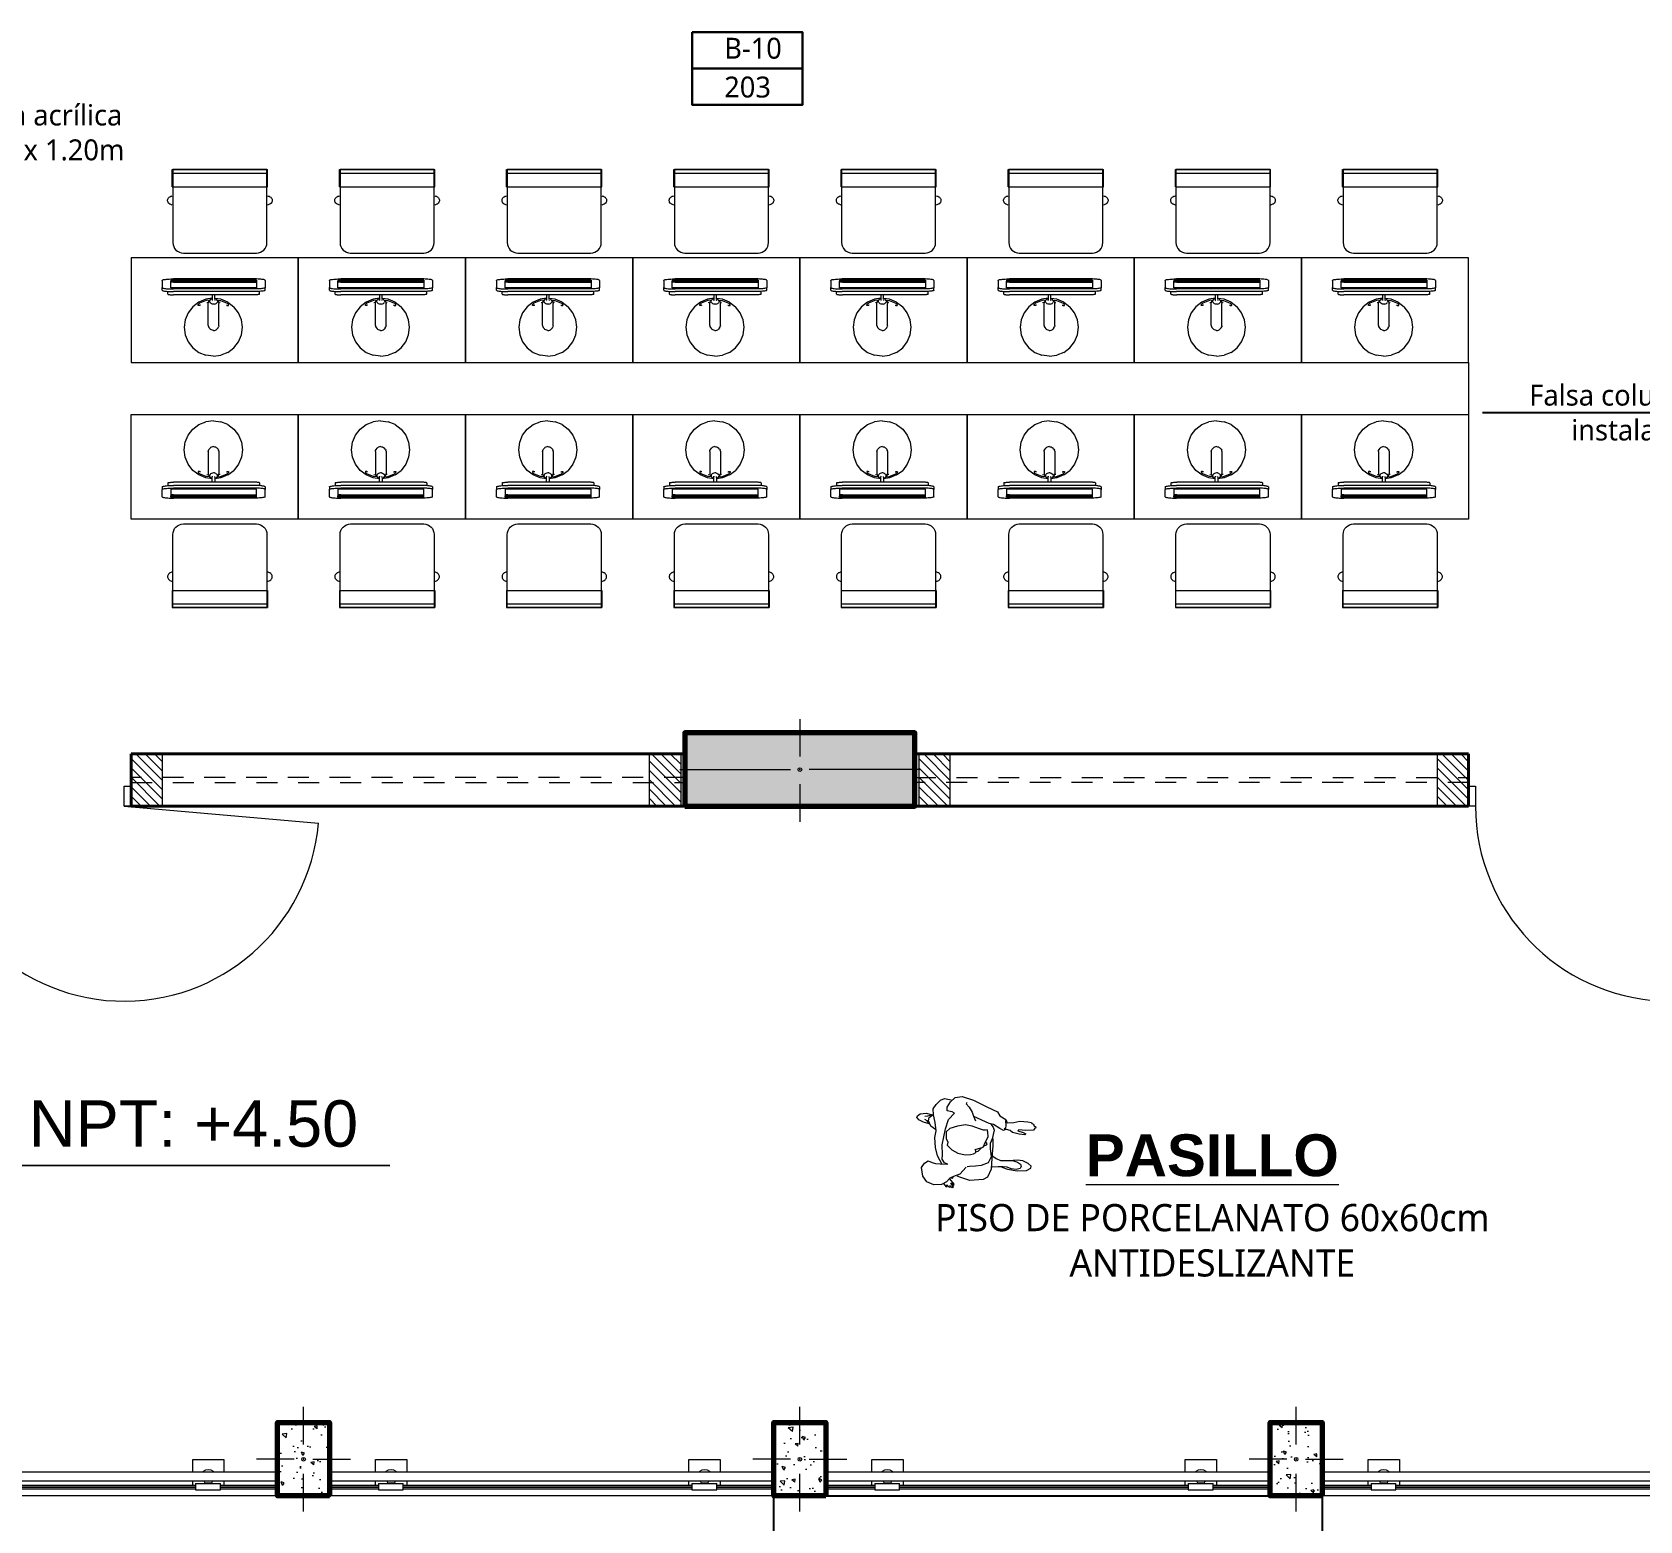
# Model space of a CAD drawing. Header units: metres. Extents: x 28 to 239, y -1 to 113.
# Drawn here: x 73.01 to 80.7, y 80.18 to 87.3 of the extents above; entities that cross this region are included whole.
import ezdxf
from ezdxf import colors
from ezdxf.entities.mleader import LeaderData, LeaderLine
from ezdxf.math import Vec2, Vec3

# ---------------------------------------------------------------- set-up
doc = ezdxf.new("R2010")
doc.units = ezdxf.units.M
doc.linetypes.add('DASHED2', pattern=[0.375, 0.25, -0.125])
for name, color, linetype, lineweight in [('05', 152, 'Continuous', 50), ('A-FLOR-HRAL', 11, 'Continuous', 9), ('COLUMNAS 50', 32, 'Continuous', 70), ('COLUMNETASSS', 211, 'Continuous', 20), ('Equipamiento SR', 23, 'Continuous', 0), ('GRAFO 0 BLANCO', 7, 'Continuous', 0), ('GRAFO01', 7, 'Continuous', 0), ('letras sr', 7, 'Continuous', 5), ('Muebles fijos El', 101, 'Continuous', 0), ('muro bajo', 191, 'Continuous', 40), ('PERSONAS', 8, 'Continuous', 0), ('Puertas El', 21, 'Continuous', 15), ('TEXTO 100', 7, 'Continuous', 20), ('texturas', 252, 'Continuous', 0), ('Vanos', 140, 'Continuous', 5)]:
    doc.layers.add(name, color=color, linetype=linetype, lineweight=lineweight)
doc.styles.add('Generales', font='trebuc.ttf', dxfattribs={"height": 0.1})
doc.styles.add('JOS', font='arial.ttf', dxfattribs={"height": 1})
doc.styles.add('Santa Rosa 1 50', font='trebuc.ttf')
pattern_1 = [(315, (-56.79581, -66.131333), (0.0224506403, 0.0224506403), [])]

# ---------------------------------------------------------------- blocks, each defined once
blk = doc.blocks.new('A$C5A0F33B4')
at = {"layer": 'Puertas El', "linetype": 'Continuous'}
blk.add_line((1.12, 1.16), (1.2176, 2.2757), dxfattribs=at)
at = {"layer": 'Puertas El', "linetype": 'ByBlock'}
for p, q in [((1.005, 1.16), (1.005, 1.2)), ((1.005, 1.2), (1.12, 1.2)), ((1.12, 1.2), (1.005, 1.2)), ((1.12, 1.16), (1.005, 1.16)), ((1.12, 1.2), (1.12, 1.16)), ((1.005, 0), (1.005, 0.04)), ((1.005, 0.04), (1.12, 0.04)), ((1.12, 0), (1.005, 0)), ((1.12, 0), (1.005, 0)), ((1.12, 0), (1.005, 0)), ((1.12, 0.04), (1.12, 0))]:
    blk.add_line(p, q, dxfattribs=at)
blk.add_arc((1.12, 1.16), 1.12, 270, 85, dxfattribs=at)
blk = doc.blocks.new('Columna 1.10 x0.30')
at = {"true_color": 0xc7c8ca}
h = blk.add_hatch(color=9, dxfattribs=at)
h.dxf.hatch_style = 1
h.paths.add_polyline_path([(-234.8493, 113.8066), (-235.9493, 113.8066), (-235.9493, 113.4566), (-234.8493, 113.4566)])
h.paths.add_polyline_path([(-235.3906, 113.6316, -1), (-235.408, 113.6316, -1)], flags=16)
at = {"layer": 'COLUMNAS 50', "color": 1, "linetype": 'Continuous', "lineweight": 5}
for p, q in [((-235.3993, 113.8732), (-235.3993, 113.6932)), ((-235.9743, 113.6316), (-235.4443, 113.6316)), ((-234.8243, 113.6316), (-235.3543, 113.6316)), ((-235.3993, 113.5616), (-235.3993, 113.3816))]:
    blk.add_line(p, q, dxfattribs=at)
at = {"layer": 'COLUMNAS 50', "linetype": 'Continuous'}
blk.add_lwpolyline([(-235.9493, 113.4566), (-234.8493, 113.4566), (-234.8493, 113.8066), (-235.9493, 113.8066)], close=True, dxfattribs=at)
at = {"layer": 'COLUMNAS 50', "color": 1, "linetype": 'Continuous', "lineweight": 5}
blk.add_circle((-235.3993, 113.6316), 0.00871, dxfattribs=at)
blk.add_point((-235.3993, 113.6316), dxfattribs=at)
blk = doc.blocks.new('columna pasillos')
at = {"layer": 'GRAFO 0 BLANCO'}
h = blk.add_hatch(dxfattribs=at)
h.set_pattern_fill('AR-CONC', color=256, scale=0.024, angle=-90)
h.set_pattern_definition([(320, (0, 0), (-0.015060515, -0.17214244), [0.018, -0.198]), (265, (0, 0), (0.18052611, 0.03330032), [0.0144, -0.1584]), (10.45144, (-0.00126, -0.01435), (0.1654656, -0.13884213), [0.01529765, -0.16827411]), (316.1842, (0.048, -7e-10), (-0.03972463, -0.25613792), [0.027, -0.297]), (6.63563, (0.0447, -0.02134), (0.23378846, -0.22431887), [0.02294648, -0.2524113]), (261.18416, (0.048, -7e-10), (0.23378846, -0.22431887), [0.0216, -0.2376]), (291, (0.036, -0.024), (-0.096628536, -0.14325769), [0.018, -0.198]), (236, (0.036, -0.024), (0.17403601, -0.05839568), [0.0144, -0.1584]), (341.45144, (0.02795, -0.03594), (0.07740747, -0.20165337), [0.01529765, -0.16827411]), (307.5, (0, 0), (0.079894525, -0.002918366), [0, -0.15648, 0, -0.1608, 0, -0.159]), (277.5, (0, 0), (0.09465881, -0.06313669), [0, -0.09168, 0, -0.15288, 0, -0.0606]), (237.5, (7e-10, 0.05352), (-0.005413171, -0.128117385), [0, -0.06, 0, -0.1872, 0, -0.2484]), (227.5, (1e-09, 0.07752), (0.024025194, -0.13996468), [0, -0.078, 0, -0.12432, 0, -0.1764])])
h.paths.add_polyline_path([(-235.5347, 35.024), (-235.7847, 35.024), (-235.7847, 34.674), (-235.5347, 34.674)])
h.paths.add_polyline_path([(-235.651, 34.849, -1), (-235.6684, 34.849, -1)], flags=16)
at = {"layer": 'COLUMNAS 50', "color": 1, "linetype": 'Continuous', "lineweight": 9}
for p, q in [((-235.6597, 35.099), (-235.6597, 34.919)), ((-235.7047, 34.849), (-235.8847, 34.849)), ((-235.6597, 34.779), (-235.6597, 34.599)), ((-235.6147, 34.849), (-235.4347, 34.849))]:
    blk.add_line(p, q, dxfattribs=at)
at = {"layer": 'COLUMNAS 50', "linetype": 'Continuous'}
blk.add_lwpolyline([(-235.7847, 35.024), (-235.5347, 35.024), (-235.5347, 34.674), (-235.7847, 34.674)], close=True, dxfattribs=at)
at = {"layer": 'COLUMNAS 50', "color": 1, "linetype": 'Continuous', "lineweight": 9}
blk.add_circle((-235.6597, 34.849), 0.00871, dxfattribs=at)
blk.add_point((-235.6597, 34.849), dxfattribs=at)
blk = doc.blocks.new('A$C0FE24BB8')
at = {"color": 0, "linetype": 'ByBlock'}
for points in [[(0.266, 0.1069), (0.2416, 0.069), (0.2117, 0.0541), (0.1968, 0.0432), (0.1818, 0.0242), (0.1601, 0.008), (0.1249, 0.0025), (0.0896, 0.0107), (0.0665, 0.0351), (0.0543, 0.0758), (0.0665, 0.0988), (0.0814, 0.111), (0.1018, 0.1069), (0.1181, 0.1042), (0.1411, 0.1056), (0.1778, 0.1097), (0.1601, 0.1137), (0.1479, 0.1286), (0.1452, 0.1503), (0.1384, 0.1964), (0.1425, 0.2751), (0.152, 0.3212), (0.1751, 0.3551), (0.1642, 0.3591), (0.1398, 0.3605), (0.1371, 0.3781), (0.1493, 0.4066), (0.1683, 0.4296), (0.2008, 0.4391), (0.2565, 0.4296), (0.3243, 0.4066), (0.3786, 0.389), (0.3922, 0.3713), (0.4234, 0.3578), (0.4316, 0.3442), (0.4628, 0.3496), (0.4913, 0.3605), (0.5293, 0.3619), (0.5469, 0.3605), (0.5496, 0.3564), (0.5578, 0.3537), (0.5618, 0.3456), (0.5686, 0.3442), (0.5713, 0.3388), (0.5659, 0.3361), (0.5618, 0.3252), (0.5238, 0.3198), (0.4913, 0.3171), (0.4872, 0.313), (0.5143, 0.3076), (0.5279, 0.3035), (0.5238, 0.2981), (0.4953, 0.2968), (0.4628, 0.3008), (0.4505, 0.309), (0.4329, 0.3117), (0.4275, 0.3103), (0.4193, 0.3049), (0.4003, 0.3117), (0.3678, 0.3266), (0.3461, 0.3293), (0.2687, 0.3524)], [(0.1506, 0.1042), (0.1235, 0.1422), (0.1086, 0.1802), (0.0991, 0.2263), (0.1004, 0.2588), (0.0909, 0.2981), (0.0774, 0.3334), (0.0719, 0.3619), (0.0828, 0.3835), (0.1004, 0.408), (0.1181, 0.4174), (0.1506, 0.4161)], [(0.228, 0.4134), (0.2253, 0.4066), (0.2416, 0.393), (0.2592, 0.3713), (0.2673, 0.3524), (0.2809, 0.332)], [(0.0624, 0.2886), (0.0339, 0.2927), (0.0109, 0.3008), (0, 0.3117), (0.0027, 0.3185), (0.0136, 0.3293), (0.0421, 0.3361), (0.0719, 0.332)], [(0.0665, 0.3307), (0.0502, 0.3225), (0.038, 0.3198)], [(0.0964, 0.2656), (0.0719, 0.2778), (0.057, 0.3008), (0.0584, 0.3171), (0.0733, 0.3334)], [(0.3556, 0.3266), (0.3678, 0.3144), (0.3746, 0.2995), (0.3705, 0.2574), (0.3651, 0.2344), (0.3678, 0.21), (0.3786, 0.172), (0.3678, 0.1422), (0.3366, 0.1246), (0.3094, 0.1178), (0.2809, 0.1124), (0.2714, 0.1097)], [(0.4221, 0.3537), (0.4275, 0.3307), (0.4275, 0.3171), (0.4221, 0.3117)], [(0.0584, 0.2941), (0.0516, 0.3008), (0.0394, 0.3049)], [(0.3732, 0.2602), (0.3786, 0.2263), (0.3827, 0.1666), (0.3868, 0.1137), (0.3746, 0.073), (0.3556, 0.0595), (0.2918, 0.0459), (0.2483, 0.0541), (0.2293, 0.0581)], [(0.337, 0.218), (0.3373, 0.219), (0.3486, 0.2255), (0.3501, 0.2303), (0.3461, 0.2344), (0.3424, 0.2364)], [(0.3026, 0.1862), (0.3129, 0.1903), (0.3201, 0.1995), (0.3258, 0.2088)], [(0.3854, 0.1761), (0.4031, 0.1666), (0.4248, 0.1612), (0.4533, 0.1639), (0.4818, 0.168), (0.5062, 0.1639), (0.5225, 0.1558), (0.5265, 0.1463), (0.5225, 0.1354), (0.5048, 0.1286), (0.4804, 0.1273), (0.46, 0.1327), (0.441, 0.1327), (0.418, 0.1286), (0.3895, 0.1232)], [(0.4356, 0.13), (0.4628, 0.1246), (0.5103, 0.1219), (0.5537, 0.13), (0.574, 0.1436), (0.574, 0.1544), (0.5578, 0.1652), (0.5306, 0.1734), (0.5048, 0.1734), (0.4845, 0.1693)], [(0.1694, 0.0136), (0.1836, 0), (0.1895, 0.0024), (0.1859, 0.01), (0.1989, 0), (0.2042, 0.0029), (0.2013, 0.0094), (0.2137, 0.0006), (0.219, 0.0035), (0.2042, 0.0218), (0.2201, 0.0136), (0.2201, 0.0189), (0.1965, 0.0407)], [(0.2013, 0.0466), (0.2089, 0.0448), (0.2107, 0.0483), (0.2078, 0.0513)]]:
    blk.add_lwpolyline(points, dxfattribs=at)
blk.add_lwpolyline([(0.2972, 0.1964), (0.3338, 0.2127), (0.342, 0.2398), (0.3501, 0.2642), (0.3461, 0.2873), (0.342, 0.2968), (0.3338, 0.2954), (0.3243, 0.2941), (0.304, 0.2968), (0.2687, 0.3049), (0.2348, 0.3063), (0.1981, 0.2954), (0.1642, 0.2791), (0.1479, 0.2615), (0.1533, 0.2303), (0.1628, 0.2127), (0.1615, 0.1978), (0.1873, 0.1802), (0.2171, 0.168), (0.2538, 0.1652), (0.2782, 0.1693), (0.2931, 0.1747), (0.3026, 0.1829), (0.3013, 0.1897)], close=True, dxfattribs=at)
blk = doc.blocks.new('A$C313A4E3A')
at = {"rotation": 270}
blk.add_blockref('A$C0FE24BB8', (0, 0.574), dxfattribs=at)
blk = doc.blocks.new('Barandilla - 50 x 12mm-V17-Nivel 2')
at = {"layer": 'A-FLOR-HRAL'}
for p, q in [((-26.7, 93), (-88, 93)), ((-88, 93), (-88, 18.2)), ((34.1, 93), (13.2, 93)), ((27, 79.4), (57, 79.4)), ((27, 79.4), (27, -39.6)), ((57, 79.4), (57, -39.6)), ((-88, 18.2), (-88, -56.6)), ((24.9, 2.6), (25.1, 33.6)), ((-88, -56.6), (-26.7, -56.6)), ((13.2, -56.6), (34.1, -56.6)), ((57, -39.6), (27, -39.6))]:
    blk.add_line(p, q, dxfattribs=at)
for centre, radius, start, end in [((-0.6, 18.2), 39.4, 144.03454, 215.40425), ((-19.3, -77.8), 119.9, 93.54236, 96.31867), ((-18.3, 114.4), 119.9, 285.37611, 291.1568), ((-19.3, -77.8), 119.9, 68.28199, 74.15247), ((-18.3, 114.4), 119.9, 263.12012, 266.01122)]:
    blk.add_arc(centre, radius, start, end, dxfattribs=at)
blk = doc.blocks.new('Barandilla - 50 x 12mm-V18-Nivel 2')
at = {"layer": 'A-FLOR-HRAL'}
for p, q in [((-26.8, 93), (-88, 93)), ((-88, 93), (-88, 18.2)), ((34.1, 93), (13.1, 93)), ((27, 79.4), (57, 79.4)), ((27, 79.4), (27, -39.6)), ((57, 79.4), (57, -39.6)), ((-88, 18.2), (-88, -56.6)), ((24.9, 2.6), (25.1, 33.6)), ((-88, -56.6), (-26.8, -56.6)), ((13.1, -56.6), (34.1, -56.6)), ((57, -39.6), (27, -39.6))]:
    blk.add_line(p, q, dxfattribs=at)
for centre, radius, start, end in [((-0.6, 18.2), 39.4, 144.03454, 215.40425), ((-19.3, -77.8), 119.9, 93.58403, 96.31867), ((-19.3, -77.8), 119.9, 68.28199, 74.20794), ((-18.3, 114.4), 119.9, 285.32666, 291.1568), ((-18.3, 114.4), 119.9, 263.12012, 265.9625)]:
    blk.add_arc(centre, radius, start, end, dxfattribs=at)
blk = doc.blocks.new('Barandilla - Barandilla-558475-Nivel 2')
at = {"layer": 'A-FLOR-HRAL'}
for p, q in [((64372.7, 72178.7), (62247.7, 72178.7)), ((62247.7, 72138.7), (64372.7, 72138.7)), ((62247.7, 72117.8), (62480.8, 72117.8)), ((62247.7, 72109.8), (62480.8, 72109.8)), ((62247.7, 72108.3), (62480.8, 72108.3)), ((62247.7, 72100.3), (62480.8, 72100.3)), ((62599.8, 72117.8), (63980.8, 72117.8)), ((62599.8, 72109.8), (63980.8, 72109.8)), ((62599.8, 72108.3), (63980.8, 72108.3)), ((62599.8, 72100.3), (63980.8, 72100.3)), ((64099.8, 72117.8), (64372.7, 72117.8)), ((64099.8, 72109.8), (64372.7, 72109.8)), ((64099.8, 72108.3), (64372.7, 72108.3)), ((64099.8, 72100.3), (64372.7, 72100.3))]:
    blk.add_line(p, q, dxfattribs=at)
at = {"extrusion": (0, 0, -1), "zscale": -1, "rotation": 270.0000000000002}
for name, p in [('Barandilla - 50 x 12mm-V17-Nivel 2', (-62560.2, 72151.9)), ('Barandilla - 50 x 12mm-V18-Nivel 2', (-64060.2, 72151.9))]:
    blk.add_blockref(name, p, dxfattribs=at)
blk = doc.blocks.new('Barandilla - 50 x 12mm-V13-Nivel 2')
at = {"layer": 'A-FLOR-HRAL'}
for p, q in [((-26.7, 93), (-88, 93)), ((-88, 93), (-88, 18.2)), ((34.1, 93), (13.2, 93)), ((27, 79.4), (57, 79.4)), ((27, 79.4), (27, -39.6)), ((57, 79.4), (57, -39.6)), ((-88, 18.2), (-88, -56.6)), ((24.9, 2.6), (25.1, 33.6)), ((-88, -56.6), (-26.7, -56.6)), ((13.2, -56.6), (34.1, -56.6)), ((57, -39.6), (27, -39.6))]:
    blk.add_line(p, q, dxfattribs=at)
for centre, radius, start, end in [((-0.6, 18.2), 39.4, 144.03454, 215.40425), ((-19.3, -77.8), 119.9, 93.54236, 96.31867), ((-18.3, 114.4), 119.9, 285.37611, 291.1568), ((-19.3, -77.8), 119.9, 68.28199, 74.15247), ((-18.3, 114.4), 119.9, 263.12012, 266.01122)]:
    blk.add_arc(centre, radius, start, end, dxfattribs=at)
blk = doc.blocks.new('Barandilla - 50 x 12mm-V14-Nivel 2')
at = {"layer": 'A-FLOR-HRAL'}
for p, q in [((-26.8, 93), (-88, 93)), ((-88, 93), (-88, 18.2)), ((34.1, 93), (13.1, 93)), ((27, 79.4), (57, 79.4)), ((27, 79.4), (27, -39.6)), ((57, 79.4), (57, -39.6)), ((-88, 18.2), (-88, -56.6)), ((24.9, 2.6), (25.1, 33.6)), ((-88, -56.6), (-26.8, -56.6)), ((13.1, -56.6), (34.1, -56.6)), ((57, -39.6), (27, -39.6))]:
    blk.add_line(p, q, dxfattribs=at)
for centre, radius, start, end in [((-0.6, 18.2), 39.4, 144.03454, 215.40425), ((-19.3, -77.8), 119.9, 93.58403, 96.31867), ((-19.3, -77.8), 119.9, 68.28199, 74.20794), ((-18.3, 114.4), 119.9, 285.32666, 291.1568), ((-18.3, 114.4), 119.9, 263.12012, 265.9625)]:
    blk.add_arc(centre, radius, start, end, dxfattribs=at)
blk = doc.blocks.new('Barandilla - Barandilla-558557-Nivel 2')
at = {"layer": 'A-FLOR-HRAL'}
for p, q in [((66747.7, 72178.7), (64622.7, 72178.7)), ((64622.7, 72138.7), (66747.7, 72138.7)), ((64622.7, 72117.8), (64855.8, 72117.8)), ((64622.7, 72109.8), (64855.8, 72109.8)), ((64622.7, 72108.3), (64855.8, 72108.3)), ((64622.7, 72100.3), (64855.8, 72100.3)), ((64974.8, 72117.8), (66355.8, 72117.8)), ((64974.8, 72109.8), (66355.8, 72109.8)), ((64974.8, 72108.3), (66355.8, 72108.3)), ((64974.8, 72100.3), (66355.8, 72100.3)), ((66474.8, 72117.8), (66747.7, 72117.8)), ((66474.8, 72109.8), (66747.7, 72109.8)), ((66474.8, 72108.3), (66747.7, 72108.3)), ((66474.8, 72100.3), (66747.7, 72100.3))]:
    blk.add_line(p, q, dxfattribs=at)
at = {"extrusion": (0, 0, -1), "zscale": -1, "rotation": 270.0000000000002}
for name, p in [('Barandilla - 50 x 12mm-V13-Nivel 2', (-64935.2, 72151.9)), ('Barandilla - 50 x 12mm-V14-Nivel 2', (-66435.2, 72151.9))]:
    blk.add_blockref(name, p, dxfattribs=at)
blk = doc.blocks.new('Barandilla - Barandilla-558640-Nivel 2')
at = {"layer": 'A-FLOR-HRAL'}
for p, q in [((69122.7, 72178.7), (66997.7, 72178.7)), ((66997.7, 72138.7), (69122.7, 72138.7)), ((66997.7, 72117.8), (67230.8, 72117.8)), ((66997.7, 72109.8), (67230.8, 72109.8)), ((66997.7, 72108.3), (67230.8, 72108.3)), ((66997.7, 72100.3), (67230.8, 72100.3)), ((67349.8, 72117.8), (68730.8, 72117.8)), ((67349.8, 72109.8), (68730.8, 72109.8)), ((67349.8, 72108.3), (68730.8, 72108.3)), ((67349.8, 72100.3), (68730.8, 72100.3)), ((68849.8, 72117.8), (69122.7, 72117.8)), ((68849.8, 72109.8), (69122.7, 72109.8)), ((68849.8, 72108.3), (69122.7, 72108.3)), ((68849.8, 72100.3), (69122.7, 72100.3))]:
    blk.add_line(p, q, dxfattribs=at)
at = {"extrusion": (0, 0, -1), "zscale": -1, "rotation": 270.0000000000002}
for name, p in [('Barandilla - 50 x 12mm-V13-Nivel 2', (-67310.2, 72151.9)), ('Barandilla - 50 x 12mm-V14-Nivel 2', (-68810.2, 72151.9))]:
    blk.add_blockref(name, p, dxfattribs=at)
blk = doc.blocks.new('Barandilla - Barandilla-558708-Nivel 2')
at = {"layer": 'A-FLOR-HRAL'}
for p, q in [((71497.7, 72178.7), (69372.7, 72178.7)), ((69372.7, 72138.7), (71497.7, 72138.7)), ((69372.7, 72117.8), (69605.8, 72117.8)), ((69372.7, 72109.8), (69605.8, 72109.8)), ((69372.7, 72108.3), (69605.8, 72108.3)), ((69372.7, 72100.3), (69605.8, 72100.3)), ((69724.8, 72117.8), (71105.8, 72117.8)), ((69724.8, 72109.8), (71105.8, 72109.8)), ((69724.8, 72108.3), (71105.8, 72108.3)), ((69724.8, 72100.3), (71105.8, 72100.3)), ((71224.8, 72117.8), (71497.7, 72117.8)), ((71224.8, 72109.8), (71497.7, 72109.8)), ((71224.8, 72108.3), (71497.7, 72108.3)), ((71224.8, 72100.3), (71497.7, 72100.3))]:
    blk.add_line(p, q, dxfattribs=at)
at = {"extrusion": (0, 0, -1), "zscale": -1, "rotation": 270.0000000000002}
for name, p in [('Barandilla - 50 x 12mm-V17-Nivel 2', (-69685.2, 72151.9)), ('Barandilla - 50 x 12mm-V18-Nivel 2', (-71185.2, 72151.9))]:
    blk.add_blockref(name, p, dxfattribs=at)
blk = doc.blocks.new('A$C25F65E93')
at = {"layer": 'Equipamiento SR', "linetype": 'Continuous'}
for p, q in [((0.018, 0.4782), (0, 0.4782)), ((0, 0.0222), (0, 0.4782)), ((0.0824, 0.4782), (0.018, 0.4782)), ((0.018, 0.0222), (0.018, 0.4782)), ((0.0824, 0.0222), (0.0824, 0.4782)), ((0.1264, 0.4782), (0.1269, 0.4816)), ((0.1269, 0.4816), (0.1282, 0.4858)), ((0.1282, 0.4858), (0.1301, 0.4896)), ((0.1301, 0.4896), (0.1325, 0.493)), ((0.1325, 0.493), (0.1354, 0.4959)), ((0.1354, 0.4959), (0.1387, 0.4981)), ((0.1387, 0.4981), (0.1423, 0.4996)), ((0.1423, 0.4996), (0.146, 0.5004)), ((0.146, 0.5004), (0.1498, 0.5004)), ((0.1498, 0.5004), (0.1536, 0.4996)), ((0.1536, 0.4996), (0.1571, 0.4981)), ((0.1571, 0.4981), (0.1604, 0.4959)), ((0.1604, 0.4959), (0.1633, 0.493)), ((0.1633, 0.493), (0.1658, 0.4896)), ((0.1658, 0.4896), (0.1667, 0.4877)), ((0.1667, 0.4877), (0.1714, 0.4782)), ((0.018, 0.0222), (0, 0.0222)), ((0.0824, 0.0222), (0.018, 0.0222)), ((0.1269, 0.0187), (0.1264, 0.0222)), ((0.1282, 0.0146), (0.1269, 0.0187)), ((0.1301, 0.0107), (0.1282, 0.0146)), ((0.1325, 0.0073), (0.1301, 0.0107)), ((0.1354, 0.0045), (0.1325, 0.0073)), ((0.1387, 0.0023), (0.1354, 0.0045)), ((0.1423, 0.0008), (0.1387, 0.0023)), ((0.146, 0), (0.1423, 0.0008)), ((0.1536, 0.0008), (0.1498, 0)), ((0.1571, 0.0023), (0.1536, 0.0008)), ((0.1604, 0.0045), (0.1571, 0.0023)), ((0.1633, 0.0073), (0.1604, 0.0045)), ((0.1658, 0.0107), (0.1633, 0.0073)), ((0.1667, 0.0127), (0.1658, 0.0107)), ((0.1714, 0.0222), (0.1667, 0.0127)), ((0.1498, 0), (0.146, 0))]:
    blk.add_line(p, q, dxfattribs=at)
blk.add_lwpolyline([(0, 0.0252), (0.35, 0.0252, 0.414214), (0.4, 0.0752), (0.4, 0.4252, 0.414214), (0.35, 0.4752), (0, 0.4752), (0, 0.0252)], format="xyb", dxfattribs=at)
blk = doc.blocks.new('A$C34F338A5')
at = {"layer": 'Muebles fijos El'}
for p, q in [((0.3401, 0.6205), (0.3396, 0.6144)), ((0.3407, 0.6261), (0.3401, 0.6205)), ((0.3414, 0.631), (0.3407, 0.6261)), ((0.3422, 0.6351), (0.3414, 0.631)), ((0.343, 0.6382), (0.3422, 0.6351)), ((0.3439, 0.6404), (0.343, 0.6382)), ((0.3448, 0.6416), (0.3439, 0.6404)), ((0.3456, 0.6418), (0.3448, 0.6416)), ((0.3456, 0.6418), (0.3581, 0.6418)), ((0.3527, 0.6205), (0.3521, 0.6143)), ((0.3533, 0.6261), (0.3527, 0.6205)), ((0.354, 0.631), (0.3533, 0.6261)), ((0.3547, 0.6351), (0.354, 0.631)), ((0.3556, 0.6382), (0.3547, 0.6351)), ((0.3565, 0.6404), (0.3556, 0.6382)), ((0.3574, 0.6416), (0.3565, 0.6404)), ((0.3581, 0.6418), (0.3574, 0.6416)), ((0.3925, 0.6418), (0.3581, 0.6418)), ((0.3925, 0.6418), (0.3932, 0.6416)), ((0.3932, 0.6416), (0.3941, 0.6404)), ((0.3941, 0.6404), (0.395, 0.6382)), ((0.395, 0.6382), (0.3959, 0.6351)), ((0.3959, 0.6351), (0.3966, 0.631)), ((0.3966, 0.631), (0.3973, 0.6261)), ((0.3973, 0.6261), (0.398, 0.6205)), ((0.398, 0.6205), (0.3985, 0.6143)), ((0.3234, 0.5906), (0.3233, 0.587)), ((0.3233, 0.587), (0.3233, 0.4006)), ((0.3236, 0.5976), (0.3234, 0.5942)), ((0.3234, 0.5942), (0.3234, 0.5906)), ((0.3238, 0.6009), (0.3236, 0.5976)), ((0.324, 0.604), (0.3238, 0.6009)), ((0.3243, 0.6067), (0.324, 0.604)), ((0.3246, 0.6091), (0.3243, 0.6067)), ((0.325, 0.6111), (0.3246, 0.6091)), ((0.3254, 0.6126), (0.325, 0.6111)), ((0.3259, 0.6137), (0.3254, 0.6126)), ((0.3263, 0.6143), (0.3259, 0.6137)), ((0.3268, 0.6144), (0.3263, 0.6143)), ((0.3268, 0.6144), (0.3396, 0.6144)), ((0.3389, 0.6004), (0.3388, 0.5931)), ((0.3388, 0.5931), (0.3388, 0.5873)), ((0.3388, 0.5873), (0.3388, 0.203)), ((0.3392, 0.6075), (0.3389, 0.6004)), ((0.3396, 0.6143), (0.3392, 0.6075)), ((0.3396, 0.6144), (0.3396, 0.6143)), ((0.3515, 0.6004), (0.3513, 0.5931)), ((0.3513, 0.5931), (0.3513, 0.5873)), ((0.3513, 0.5873), (0.3513, 0.203)), ((0.3518, 0.6075), (0.3515, 0.6004)), ((0.3521, 0.6143), (0.3518, 0.6075)), ((0.3565, 0.6007), (0.3565, 0.1896)), ((0.3829, 0.6007), (0.3565, 0.6007)), ((0.3831, 0.5976), (0.3829, 0.6007)), ((0.3866, 0.6007), (0.3829, 0.6007)), ((0.3832, 0.5942), (0.3831, 0.5976)), ((0.3833, 0.5906), (0.3832, 0.5942)), ((0.3833, 0.587), (0.3833, 0.5906)), ((0.3833, 0.2033), (0.3833, 0.587)), ((0.3866, 0.6007), (0.3866, 0.6004)), ((0.3879, 0.6007), (0.3866, 0.6007)), ((0.3866, 0.6004), (0.3867, 0.5931)), ((0.3867, 0.5931), (0.3867, 0.5873)), ((0.3867, 0.5873), (0.3867, 0.203)), ((0.3942, 0.6007), (0.3879, 0.6007)), ((0.3879, 0.6007), (0.3879, 0.1896)), ((0.3942, 0.6007), (0.3942, 0.1896)), ((0.3985, 0.6143), (0.3989, 0.6075)), ((0.3989, 0.6075), (0.3991, 0.6004)), ((0.3991, 0.6004), (0.3993, 0.5931)), ((0.3993, 0.5931), (0.3993, 0.5873)), ((0.3993, 0.5873), (0.3993, 0.203)), ((0.0477, 0.4632), (0.0338, 0.4297)), ((0.0477, 0.4632), (0.0698, 0.492)), ((0.0698, 0.492), (0.0986, 0.5141)), ((0.0986, 0.5141), (0.1322, 0.528)), ((0.1322, 0.528), (0.1682, 0.5328)), ((0.1682, 0.5328), (0.2042, 0.528)), ((0.2042, 0.528), (0.2377, 0.5141)), ((0.2377, 0.5141), (0.2665, 0.492)), ((0.2887, 0.4632), (0.2665, 0.492)), ((0.2719, 0.4641), (0.272, 0.4649)), ((0.2719, 0.4632), (0.2719, 0.4641)), ((0.2719, 0.4622), (0.2719, 0.4632)), ((0.2721, 0.4611), (0.2719, 0.4622)), ((0.272, 0.4649), (0.2723, 0.4655)), ((0.2723, 0.4655), (0.2727, 0.466)), ((0.2727, 0.466), (0.2732, 0.4664)), ((0.2732, 0.4664), (0.2737, 0.4666)), ((0.2737, 0.4666), (0.2744, 0.4666)), ((0.2744, 0.4666), (0.2751, 0.4665)), ((0.2751, 0.4665), (0.2759, 0.4663)), ((0.2759, 0.4663), (0.2768, 0.4658)), ((0.2768, 0.4658), (0.2777, 0.4653)), ((0.2777, 0.4653), (0.2786, 0.4646)), ((0.2786, 0.4646), (0.2795, 0.4637)), ((0.2795, 0.4637), (0.2804, 0.4628)), ((0.2804, 0.4628), (0.2812, 0.4617)), ((0.2812, 0.4617), (0.282, 0.4606)), ((0.2887, 0.4632), (0.3026, 0.4297)), ((0.0291, 0.3937), (0.0338, 0.4297)), ((0.0291, 0.3937), (0.0338, 0.3576)), ((0.1531, 0.3936), (0.1534, 0.3985)), ((0.1531, 0.3936), (0.1537, 0.3887)), ((0.1534, 0.3985), (0.1546, 0.4032)), ((0.1537, 0.3887), (0.1551, 0.3842)), ((0.1546, 0.4032), (0.1566, 0.4072)), ((0.1566, 0.4072), (0.1593, 0.4104)), ((0.1659, 0.4158), (0.1593, 0.4104)), ((0.1659, 0.4158), (0.1701, 0.4186)), ((0.1748, 0.4197), (0.1701, 0.4186)), ((0.1748, 0.4197), (0.2825, 0.4197)), ((0.2725, 0.4599), (0.2721, 0.4611)), ((0.2729, 0.4587), (0.2725, 0.4599)), ((0.2734, 0.4575), (0.2729, 0.4587)), ((0.274, 0.4563), (0.2734, 0.4575)), ((0.2744, 0.4556), (0.274, 0.4563)), ((0.2791, 0.3985), (0.2788, 0.3936)), ((0.2788, 0.3936), (0.2794, 0.3887)), ((0.2791, 0.3985), (0.2803, 0.4032)), ((0.2794, 0.3887), (0.2809, 0.3842)), ((0.2803, 0.4032), (0.2824, 0.4072)), ((0.2816, 0.4609), (0.2825, 0.4597)), ((0.282, 0.4606), (0.2828, 0.4595)), ((0.2824, 0.4072), (0.2851, 0.4104)), ((0.2872, 0.4191), (0.2825, 0.4197)), ((0.2957, 0.4278), (0.2828, 0.4595)), ((0.2851, 0.4104), (0.2882, 0.4125)), ((0.287, 0.4255), (0.2879, 0.4187)), ((0.2916, 0.4168), (0.2872, 0.4191)), ((0.2917, 0.4133), (0.2882, 0.4125)), ((0.2916, 0.4168), (0.2985, 0.4111)), ((0.2952, 0.4128), (0.2917, 0.4133)), ((0.2969, 0.3881), (0.2947, 0.3888)), ((0.2947, 0.3888), (0.2958, 0.3883)), ((0.2952, 0.4128), (0.2985, 0.4111)), ((0.2978, 0.4117), (0.2957, 0.4278)), ((0.2958, 0.3883), (0.2969, 0.3881)), ((0.2985, 0.3999), (0.2965, 0.4005)), ((0.2977, 0.4004), (0.2965, 0.4005)), ((0.2985, 0.3999), (0.2977, 0.4004)), ((0.2985, 0.4111), (0.3013, 0.4083)), ((0.3048, 0.388), (0.2994, 0.388)), ((0.3002, 0.4006), (0.3048, 0.4006)), ((0.3036, 0.4045), (0.3013, 0.4083)), ((0.3021, 0.3814), (0.3041, 0.3855)), ((0.3026, 0.4297), (0.3064, 0.4006)), ((0.3066, 0.388), (0.3026, 0.3576)), ((0.3036, 0.4045), (0.3048, 0.4006)), ((0.3041, 0.3855), (0.3048, 0.388)), ((0.3048, 0.4006), (0.3064, 0.4006)), ((0.3066, 0.388), (0.3048, 0.388)), ((0.3064, 0.4006), (0.3233, 0.4006)), ((0.3233, 0.388), (0.3066, 0.388)), ((0.3233, 0.4006), (0.3233, 0.388)), ((0.3233, 0.388), (0.3233, 0.2033)), ((0.0477, 0.3241), (0.0338, 0.3576)), ((0.0698, 0.2953), (0.0477, 0.3241)), ((0.1551, 0.3842), (0.1574, 0.3804)), ((0.1574, 0.3804), (0.1603, 0.3775)), ((0.1671, 0.3718), (0.1603, 0.3775)), ((0.1715, 0.3695), (0.1671, 0.3718)), ((0.1762, 0.3689), (0.1715, 0.3695)), ((0.1762, 0.3689), (0.284, 0.3689)), ((0.2887, 0.3241), (0.2665, 0.2953)), ((0.2721, 0.3262), (0.2719, 0.3251)), ((0.2719, 0.3251), (0.2719, 0.3241)), ((0.2719, 0.3241), (0.2719, 0.3232)), ((0.2719, 0.3232), (0.272, 0.3225)), ((0.272, 0.3225), (0.2723, 0.3218)), ((0.2725, 0.3274), (0.2721, 0.3262)), ((0.2723, 0.3218), (0.2727, 0.3213)), ((0.2729, 0.3286), (0.2725, 0.3274)), ((0.2727, 0.3213), (0.2732, 0.3209)), ((0.2734, 0.3298), (0.2729, 0.3286)), ((0.2732, 0.3209), (0.2737, 0.3207)), ((0.274, 0.331), (0.2734, 0.3298)), ((0.2737, 0.3207), (0.2744, 0.3207)), ((0.2744, 0.3317), (0.274, 0.331)), ((0.2744, 0.3207), (0.2751, 0.3208)), ((0.2751, 0.3208), (0.2759, 0.3211)), ((0.2759, 0.3211), (0.2768, 0.3215)), ((0.2768, 0.3215), (0.2777, 0.322)), ((0.2777, 0.322), (0.2786, 0.3228)), ((0.2786, 0.3228), (0.2795, 0.3236)), ((0.2795, 0.3236), (0.2804, 0.3245)), ((0.2804, 0.3245), (0.2812, 0.3256)), ((0.2809, 0.3842), (0.2831, 0.3804)), ((0.2812, 0.3256), (0.282, 0.3267)), ((0.282, 0.3267), (0.2828, 0.3278)), ((0.2957, 0.3595), (0.2828, 0.3278)), ((0.2831, 0.3804), (0.286, 0.3775)), ((0.284, 0.3689), (0.2886, 0.3701)), ((0.286, 0.3775), (0.2893, 0.3758)), ((0.287, 0.3618), (0.2881, 0.3699)), ((0.2886, 0.3701), (0.2928, 0.3728)), ((0.3026, 0.3576), (0.2887, 0.3241)), ((0.2893, 0.3758), (0.2928, 0.3753)), ((0.2994, 0.3783), (0.2928, 0.3728)), ((0.2928, 0.3753), (0.2962, 0.3762)), ((0.298, 0.3771), (0.2957, 0.3595)), ((0.2962, 0.3762), (0.2994, 0.3783)), ((0.2994, 0.3783), (0.3021, 0.3814)), ((0.0986, 0.2732), (0.0698, 0.2953)), ((0.1322, 0.2593), (0.0986, 0.2732)), ((0.1682, 0.2545), (0.1322, 0.2593)), ((0.2042, 0.2593), (0.1682, 0.2545)), ((0.2377, 0.2732), (0.2042, 0.2593)), ((0.2665, 0.2953), (0.2377, 0.2732)), ((0.3234, 0.1997), (0.3233, 0.2033)), ((0.3234, 0.1961), (0.3234, 0.1997)), ((0.3236, 0.1926), (0.3234, 0.1961)), ((0.3238, 0.1894), (0.3236, 0.1926)), ((0.324, 0.1863), (0.3238, 0.1894)), ((0.3243, 0.1836), (0.324, 0.1863)), ((0.3246, 0.1812), (0.3243, 0.1836)), ((0.325, 0.1792), (0.3246, 0.1812)), ((0.3254, 0.1777), (0.325, 0.1792)), ((0.3259, 0.1766), (0.3254, 0.1777)), ((0.3263, 0.176), (0.3259, 0.1766)), ((0.3268, 0.1759), (0.3263, 0.176)), ((0.3268, 0.1759), (0.3396, 0.1759)), ((0.3388, 0.1972), (0.3388, 0.203)), ((0.3389, 0.1898), (0.3388, 0.1972)), ((0.3392, 0.1827), (0.3389, 0.1898)), ((0.3396, 0.176), (0.3392, 0.1827)), ((0.3396, 0.1759), (0.3396, 0.176)), ((0.3401, 0.1698), (0.3396, 0.1759)), ((0.3407, 0.1642), (0.3401, 0.1698)), ((0.3414, 0.1593), (0.3407, 0.1642)), ((0.3422, 0.1552), (0.3414, 0.1593)), ((0.343, 0.152), (0.3422, 0.1552)), ((0.3513, 0.1972), (0.3513, 0.203)), ((0.3515, 0.1898), (0.3513, 0.1972)), ((0.3518, 0.1827), (0.3515, 0.1898)), ((0.3521, 0.176), (0.3518, 0.1827)), ((0.3527, 0.1698), (0.3521, 0.176)), ((0.3533, 0.1642), (0.3527, 0.1698)), ((0.354, 0.1593), (0.3533, 0.1642)), ((0.3547, 0.1552), (0.354, 0.1593)), ((0.3556, 0.152), (0.3547, 0.1552)), ((0.3565, 0.1896), (0.3829, 0.1896)), ((0.3831, 0.1926), (0.3829, 0.1896)), ((0.3829, 0.1896), (0.3866, 0.1896)), ((0.3832, 0.1961), (0.3831, 0.1926)), ((0.3833, 0.1997), (0.3832, 0.1961)), ((0.3833, 0.2033), (0.3833, 0.1997)), ((0.3866, 0.1898), (0.3867, 0.1972)), ((0.3866, 0.1896), (0.3866, 0.1898)), ((0.3866, 0.1896), (0.3879, 0.1896)), ((0.3867, 0.1972), (0.3867, 0.203)), ((0.3942, 0.1896), (0.3879, 0.1896)), ((0.395, 0.152), (0.3959, 0.1552)), ((0.3959, 0.1552), (0.3966, 0.1593)), ((0.3966, 0.1593), (0.3973, 0.1642)), ((0.3973, 0.1642), (0.398, 0.1698)), ((0.398, 0.1698), (0.3985, 0.176)), ((0.3985, 0.176), (0.3989, 0.1827)), ((0.3989, 0.1827), (0.3991, 0.1898)), ((0.3991, 0.1898), (0.3993, 0.1972)), ((0.3993, 0.1972), (0.3993, 0.203)), ((0.3439, 0.1499), (0.343, 0.152)), ((0.3448, 0.1487), (0.3439, 0.1499)), ((0.3456, 0.1485), (0.3448, 0.1487)), ((0.3456, 0.1485), (0.3581, 0.1485)), ((0.3565, 0.1499), (0.3556, 0.152)), ((0.3574, 0.1487), (0.3565, 0.1499)), ((0.3581, 0.1485), (0.3574, 0.1487)), ((0.3925, 0.1485), (0.3581, 0.1485)), ((0.3925, 0.1485), (0.3932, 0.1487)), ((0.3932, 0.1487), (0.3941, 0.1499)), ((0.3941, 0.1499), (0.395, 0.152))]:
    blk.add_line(p, q, dxfattribs=at)
blk.add_lwpolyline([(0, 0.8), (0.5, 0.8), (0.5, 0), (0, 0), (0, 0.8)], dxfattribs=at)
at = {"layer": 'Muebles fijos El', "xscale": -1}
blk.add_blockref('A$C25F65E93', (0.923, 0.1747), dxfattribs=at)

msp = doc.modelspace()

# ---------------------------------------------------------------- hatches: boundary and pattern name
at = {"layer": 'texturas', "true_color": 0x939598}
h = msp.add_hatch(dxfattribs=at)
h.set_pattern_fill('ANSI31', color=252, scale=0.01, angle=270)
h.set_pattern_definition([(315, (-60.56578, -66.131276), (0.0224506403, 0.0224506403), [])])
h.paths.add_polyline_path([(73.479, 83.847), (73.479, 83.597), (73.629, 83.597), (73.629, 83.847)])
h = msp.add_hatch(dxfattribs=at)
h.set_pattern_fill('ANSI31', color=252, scale=0.01, angle=270)
h.set_pattern_definition(pattern_1)
h.paths.add_polyline_path([(76.1091, 83.8469), (76.1091, 83.5969), (75.9591, 83.5969), (75.9591, 83.8469)])
h = msp.add_hatch(dxfattribs=at)
h.set_pattern_fill('ANSI31', color=252, scale=0.01, angle=270)
h.set_pattern_definition(pattern_1)
h.paths.add_polyline_path([(77.249, 83.8469), (77.249, 83.5969), (77.399, 83.5969), (77.399, 83.8469)])
h = msp.add_hatch(dxfattribs=at)
h.set_pattern_fill('ANSI31', color=252, scale=0.01, angle=270)
h.set_pattern_definition([(315, (-54.315778, -66.131276), (0.0224506403, 0.0224506403), [])])
h.paths.add_polyline_path([(79.729, 83.847), (79.729, 83.597), (79.879, 83.597), (79.879, 83.847)])

# ---------------------------------------------------------------- linework, layer by layer
at = {"color": 9, "true_color": 0xc7c8ca}
msp.add_line((78.929, 80.2969), (78.929, 80.2969), dxfattribs=at)
msp.add_lwpolyline([(76.554, 78.8969), (76.554, 80.2969), (79.179, 80.2969), (79.179, 78.8969)], close=True, dxfattribs=at)
at = {"layer": '05'}
for points in [[(74.429, 80.6469), (74.179, 80.6469), (74.179, 80.2969), (74.429, 80.2969)], [(79.179, 80.6469), (78.929, 80.6469), (78.929, 80.2969), (79.179, 80.2969)]]:
    msp.add_lwpolyline(points, close=True, dxfattribs=at)
at = {"layer": 'COLUMNETASSS'}
for points in [[(73.479, 83.5969), (73.629, 83.5969), (73.629, 83.8469), (73.479, 83.8469)], [(76.1091, 83.5968), (75.9591, 83.5968), (75.9591, 83.8468), (76.1091, 83.8468)], [(77.249, 83.5968), (77.399, 83.5968), (77.399, 83.8468), (77.249, 83.8468)], [(79.729, 83.5969), (79.879, 83.5969), (79.879, 83.8469), (79.729, 83.8469)]]:
    msp.add_lwpolyline(points, close=True, dxfattribs=at)
at = {"layer": 'GRAFO 0 BLANCO'}
msp.add_line((86.079, 80.2969), (57.779, 80.2969), dxfattribs=at)
at = {"layer": 'GRAFO 0 BLANCO', "color": 1, "lineweight": 30}
msp.add_lwpolyline([(76.1644, 87.3), (76.6916, 87.3), (76.6916, 86.9521), (76.1644, 86.9521)], close=True, dxfattribs=at)
msp.add_lwpolyline([(76.6916, 87.126), (76.1644, 87.126)], dxfattribs=at)
at = {"layer": 'GRAFO 0 BLANCO'}
msp.add_lwpolyline([(79.879, 85.7199), (79.879, 85.4603)], dxfattribs=at)
at = {"layer": 'muro bajo', "linetype": 'Continuous'}
for p, q in [((73.479, 83.8469), (76.129, 83.8469)), ((73.479, 83.5969), (73.479, 83.8469)), ((79.879, 83.8469), (77.229, 83.8469)), ((79.879, 83.5969), (79.879, 83.8469)), ((73.479, 83.5969), (76.129, 83.5969)), ((79.879, 83.5969), (77.229, 83.5969))]:
    msp.add_line(p, q, dxfattribs=at)
at = {"layer": 'TEXTO 100', "color": 7, "ltscale": 1.3}
msp.add_lwpolyline([(72.3865, 81.878), (74.7164, 81.878), (72.7067, 81.878), (72.7067, 82.1981), (72.7067, 81.5579)], dxfattribs=at)
at = {"layer": 'Vanos', "color": 7, "linetype": 'DASHED2', "ltscale": 0.3}
for p, q in [((76.129, 83.7344), (73.479, 83.7344)), ((73.479, 83.7094), (76.129, 83.7094)), ((77.229, 83.7344), (79.879, 83.7344)), ((79.879, 83.7094), (77.229, 83.7094))]:
    msp.add_line(p, q, dxfattribs=at)

# ---------------------------------------------------------------- block references
at = {"layer": 'A-FLOR-HRAL', "xscale": 0.001, "yscale": 0.001, "zscale": 0.001}
for name in ['Barandilla - Barandilla-558475-Nivel 2', 'Barandilla - Barandilla-558557-Nivel 2', 'Barandilla - Barandilla-558640-Nivel 2', 'Barandilla - Barandilla-558708-Nivel 2']:
    msp.add_blockref(name, (9.8063, 8.2306), dxfattribs=at)
at = {"layer": 'COLUMNAS 50'}
msp.add_blockref('Columna 1.10 x0.30', (312.0784, -29.8597), dxfattribs=at)
at = {"layer": 'COLUMNAS 50', "rotation": 180}
for p in [(-161.3557, 115.3209), (-158.9807, 115.3209), (-156.6057, 115.3209)]:
    msp.add_blockref('columna pasillos', p, dxfattribs=at)
at = {"layer": 'Muebles fijos El', "xscale": -1, "rotation": 270}
for p in [(73.479, 85.7199), (74.279, 85.7199), (75.079, 85.7199), (75.879, 85.7199), (76.679, 85.7199), (77.479, 85.7199), (78.279, 85.7199), (79.079, 85.7199)]:
    msp.add_blockref('A$C34F338A5', p, dxfattribs=at)
at = {"layer": 'Muebles fijos El', "rotation": 270}
for p in [(73.479, 85.4699), (74.279, 85.4699), (75.079, 85.4699), (75.879, 85.4699), (76.679, 85.4699), (77.479, 85.4699), (78.279, 85.4699), (79.079, 85.4699)]:
    msp.add_blockref('A$C34F338A5', p, dxfattribs=at)
at = {"layer": 'PERSONAS', "rotation": 82.16520881146454}
msp.add_blockref('A$C313A4E3A', (77.7652, 81.7218), dxfattribs=at)
at = {"layer": 'Puertas El', "xscale": 0.8333338593064922, "yscale": 0.8333338593064922, "zscale": 0.8333338593064922, "rotation": 270}
for p in [(72.479, 84.5302), (79.879, 84.5302)]:
    msp.add_blockref('A$C5A0F33B4', p, dxfattribs=at)

# ---------------------------------------------------------------- texts
at = {"layer": 'GRAFO01', "style": 'JOS'}
msp.add_text('NPT: +4.50', height=0.22181, rotation=0, dxfattribs=at).set_placement((72.9894, 81.9673))
at = {"layer": 'letras sr', "attachment_point": 1, "style": 'Santa Rosa 1 50'}
for s, width, insert, char_height in [('B-10', 0.552798, (76.317, 87.273), 0.1), ('203', 0.552798, (76.317, 87.0874), 0.1), ('\\pxqc;{\\fSwis721 Ex BT|b1|i0|c0|p34;\\H1.25913x;\\LPASILLO\\H0.7942x;\\P\\fTrebuchet MS|b0|i0|c0|p34;\\H0.81843x;\\lPISO DE PORCELANATO 60x60cm\\PANTIDESLIZANTE}', 3.443884, (76.9308, 82.0263), 0.15884)]:
    msp.add_mtext_dynamic_manual_height_columns(s, width=width, gutter_width=1, heights=[0], dxfattribs=dict(at, insert=insert, char_height=char_height))

# ---------------------------------------------------------------- leaders
at = {"layer": 'letras sr'}
ml = msp.add_multileader_mtext('Standard', dxfattribs=at)
ml.set_content('{\\H0.86957x;Pizarra acrílica\\P4.20m x 1.20m} ', color=256, style='Generales')
ml.set_leader_properties()
ml.build(insert=Vec2(0, 0))
ml.multileader.update_dxf_attribs({"text_right_attachment_type": 6, "dogleg_length": 0.1826, "arrow_head_size": 0.1})
ctx = ml.context
ctx.base_point, ctx.char_height, ctx.arrow_head_size, ctx.landing_gap_size, ctx.plane_origin = Vec3(72.4598, 86.8953), 0.115, 0.1, 0.09, Vec3(73.729, 87.5766)
ctx.right_attachment = 6
notes = []
notes.append((ctx, [(0, (1, 1, 0), (72.2772, 86.8953), (1, 0), 0.1826, [(0, [(72.0848, 86.7202)], 0, [])])]))
ctx.mtext.insert, ctx.mtext.flow_direction = Vec3(72.5498, 86.9535), 5
ml = msp.add_multileader_mtext('Standard', dxfattribs=at)
ml.set_content('{\\H0.86957x;Falsa columneta\\Pinstalaciones } ', color=256, style='Generales')
ml.set_leader_properties()
ml.build(insert=Vec2(0, 0))
ml.multileader.update_dxf_attribs({"text_right_attachment_type": 6, "dogleg_length": 0.36, "arrow_head_size": 0.18})
ctx = ml.context
ctx.base_point, ctx.char_height, ctx.arrow_head_size, ctx.landing_gap_size, ctx.plane_origin = Vec3(80.0842, 85.555), 0.115, 0.18, 0.09, Vec3(81.4253, 85.2947)
ctx.right_attachment, ctx.text_align_type = 6, 2
notes.append((ctx, [(1, (1, 1, 0), (81.4372, 85.4782), (-1, 0), 0.1826, [(0, [(81.701, 84.1152)], 0, [])])]))
ctx.mtext.insert, ctx.mtext.alignment, ctx.mtext.flow_direction = Vec3(81.1646, 85.6132), 3, 5
for ctx, leaders in notes:
    for number, flags, end, landing, length, lines in leaders:
        leader = LeaderData()
        leader.index, (leader.has_last_leader_line, leader.has_dogleg_vector, leader.attachment_direction) = number, flags
        leader.last_leader_point, leader.dogleg_vector, leader.dogleg_length = Vec3(end), Vec3(landing), length
        for number, points, colour, breaks in lines:
            line = LeaderLine()
            line.index, line.vertices, line.color, line.breaks = number, Vec3.list(points), colors.encode_raw_color(colour), breaks
            leader.lines.append(line)
        ctx.leaders.append(leader)

doc.saveas('drawing.dxf')
